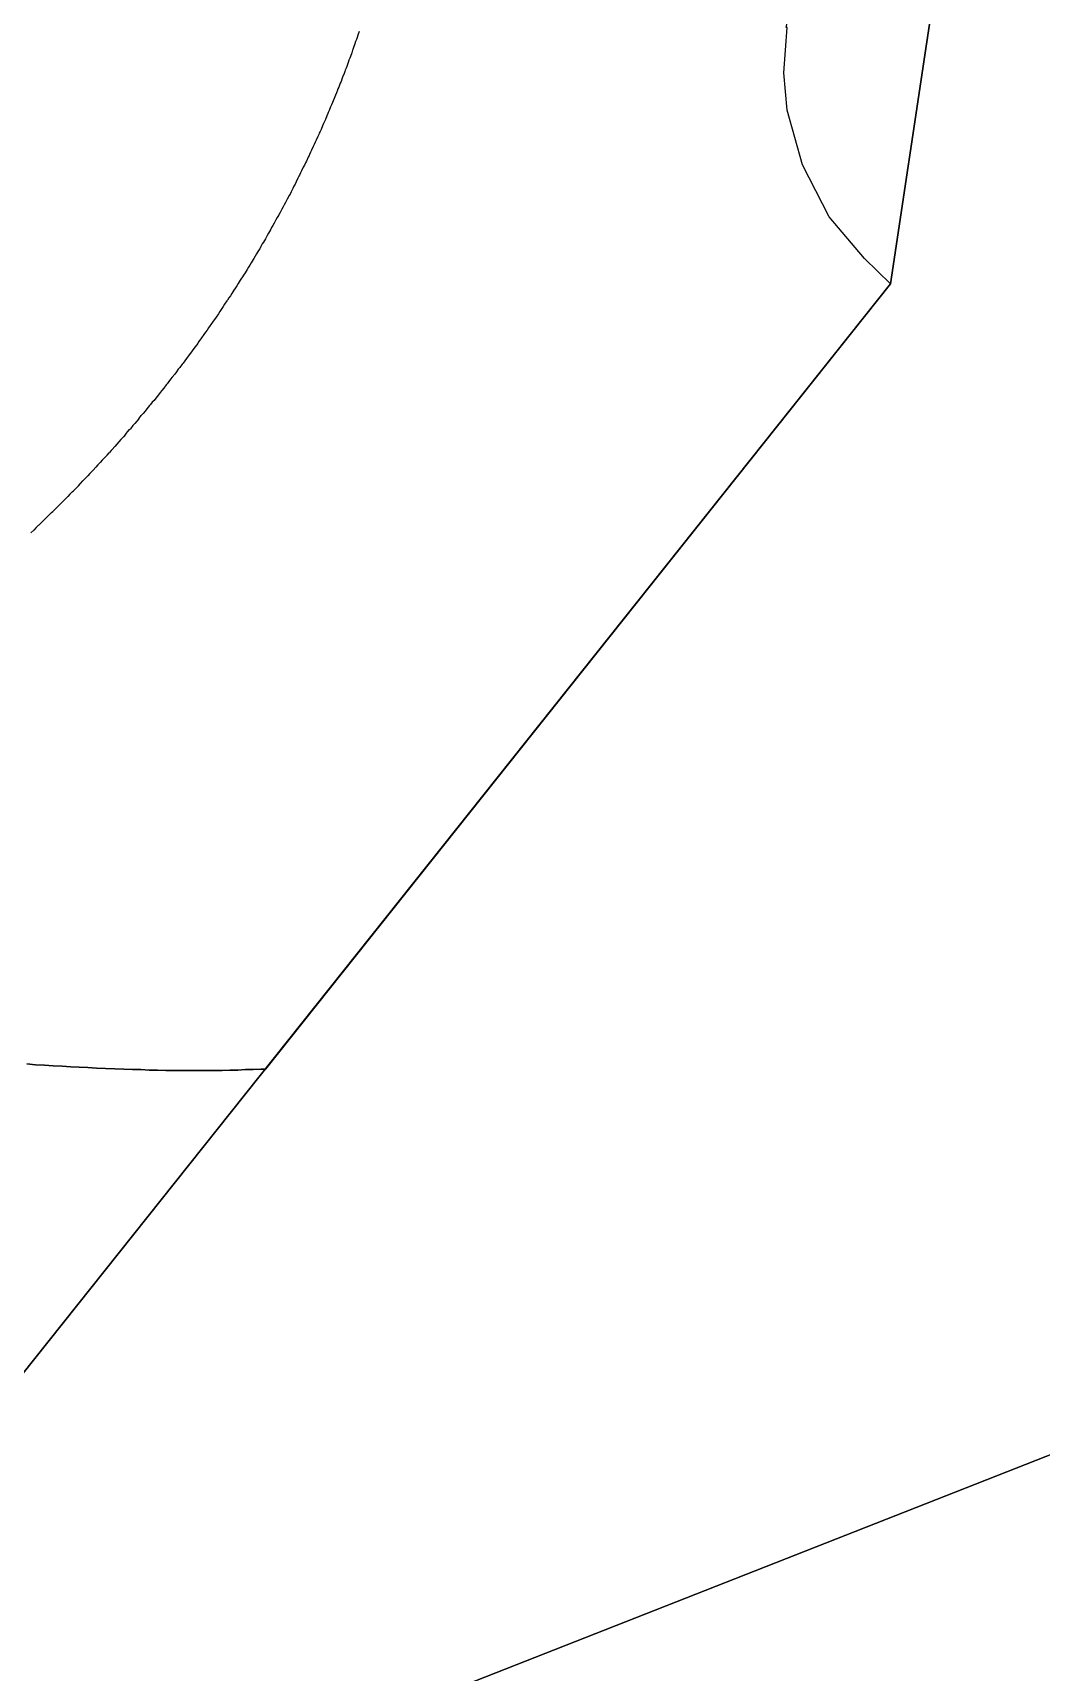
# Model space of a CAD drawing. Header units: metres. Extents: x 708058 to 716328, y 4237327 to 4243479.
# Drawn here: x 711347 to 712417, y 4238287 to 4240027 of the extents above; entities that cross this region are included whole.
import ezdxf

# ---------------------------------------------------------------- set-up
doc = ezdxf.new("R2010")
doc.units = ezdxf.units.M

msp = doc.modelspace()

# ---------------------------------------------------------------- linework, layer by layer
at = {"layer": 'AUX_DME IAT'}
for points in [[(712257, 4239760.1, 48.2), (712229.2, 4239787, 48.2), (712191.9, 4239831.4, 48.2), (712163.5, 4239886.6, 48.2), (712147.4, 4239944.4, 48.2), (712143.9, 4239984.2, 48.2), (712147.1, 4240032.1, 48.2), (712146.2, 4240032.2, 48.2), (712162.7, 4240099.5, 48.2), (712198.2, 4240166.6, 48.2), (712256, 4240227.6, 48.2), (712298.9, 4240257, 48.2), (712334.1, 4240274, 48.2), (712257, 4239760.1, 48.2)], [(710575, 4237648, 129.2), (712257, 4239760.1, 48.2), (710575, 4237648, 129.2)], [(712257, 4239760.1, 0), (712257, 4239760.1, 48.2), (712257, 4239760.1, 48.2), (712257, 4239760.1, 48.2), (712257, 4239760.1, 0)], [(712257, 4239760.1, 129.2), (712257, 4239760.1, 177.4), (712257, 4239760.1, 177.4), (712257, 4239760.1, 177.4), (712257, 4239760.1, 129.2)]]:
    msp.add_polyline3d(points, dxfattribs=at)
at = {"layer": 'AUX_LOC IAT'}
msp.add_polyline3d([(710852.4, 4243271.5, 107.7), (709995.8, 4237561.9, 107.7), (715039.4, 4239545.4, 13.8), (715091.9, 4239895.4, 13.8), (710852.4, 4243271.5, 107.7)], dxfattribs=at)
at = {"layer": 'FINAL_AUX_DME ATE'}
msp.add_polyline3d([(711455.1, 4238135.8, 0), (713771.4, 4239046.7, 0)], dxfattribs=at)
at = {"layer": 'FINAL_AUX_DME IAT'}
msp.add_polyline3d([(712334.1, 4240274, 0), (712257, 4239760.1, 0), (712257, 4239760.1, 0), (712257, 4239760.1, 0), (711593.6, 4238927, 0), (711588.9, 4238927, 0), (711580.8, 4238926.5, 0), (711572.6, 4238926.5, 0), (711564.4, 4238926, 0), (711556.1, 4238926, 0), (711547.8, 4238925.5, 0), (711539.3, 4238925.5, 0), (711530.9, 4238925.5, 0), (711522.4, 4238925.5, 0), (711513.9, 4238925.5, 0), (711505.2, 4238925.5, 0), (711496.6, 4238925.5, 0), (711487.9, 4238925.5, 0), (711479.2, 4238926, 0), (711470.4, 4238926, 0), (711461.5, 4238926.5, 0), (711452.6, 4238926.5, 0), (711443.6, 4238927, 0), (711414.4, 4238928, 0), (711405.4, 4238928.5, 0), (711396.2, 4238929, 0), (711387.1, 4238929.5, 0), (711377.9, 4238930, 0), (711368.6, 4238930.5, 0), (711359.3, 4238931, 0), (711349.9, 4238931.5, 0), (711340.6, 4238932.5, 0)], dxfattribs=at)
at = {"layer": 'FINAL_AUX_LOC IAT'}
for points in [[(711340.6, 4238932.5, 0), (711349.9, 4238931.5, 0), (711359.3, 4238931, 0), (711368.6, 4238930.5, 0), (711377.9, 4238930, 0), (711387.1, 4238929.5, 0), (711396.2, 4238929, 0), (711405.4, 4238928.5, 0), (711414.4, 4238928, 0), (711443.6, 4238927, 0), (711452.6, 4238926.5, 0), (711461.5, 4238926.5, 0), (711470.4, 4238926, 0), (711479.2, 4238926, 0), (711487.9, 4238925.5, 0), (711496.6, 4238925.5, 0), (711505.2, 4238925.5, 0), (711513.9, 4238925.5, 0), (711522.4, 4238925.5, 0), (711530.9, 4238925.5, 0), (711539.3, 4238925.5, 0), (711547.8, 4238925.5, 0), (711556.1, 4238926, 0), (711564.4, 4238926, 0), (711572.6, 4238926.5, 0), (711580.8, 4238926.5, 0), (711588.9, 4238927, 0), (711593.6, 4238927, 0), (712257, 4239760.1, 0), (712257, 4239760.1, 0), (712257, 4239760.1, 0), (712334.1, 4240274, 0)], [(713771.4, 4239046.7, 0), (711455.1, 4238135.8, 0), (710739.3, 4237854.3, 0), (710597.6, 4237798.6, 0), (710460, 4237744.5, 0), (709995.8, 4237561.9, 0), (710083.1, 4238143.7, 0), (710138.4, 4238512.1, 0), (710211.1, 4238997, 0)]]:
    msp.add_polyline3d(points, dxfattribs=at)
at = {"layer": 'INTERSECTIONS'}
for points in [[(711693, 4240028, 81.4), (711691.7, 4240024, 81.5)], [(711687.2, 4240011, 81.5), (711686.5, 4240009, 81.5)], [(711688.6, 4240015, 81.5), (711687.2, 4240011, 81.5)], [(711689.4, 4240017.5, 81.5), (711688.6, 4240015, 81.5)], [(711690.2, 4240019.5, 81.5), (711689.4, 4240017.5, 81.5)], [(711690.9, 4240021.5, 81.5), (711690.2, 4240019.5, 81.5)], [(711691.7, 4240024, 81.5), (711690.9, 4240021.5, 81.5)], [(711681.5, 4239995, 81.6), (711680, 4239991, 81.6)], [(711682.3, 4239997.5, 81.6), (711681.5, 4239995, 81.6)], [(711683.1, 4239999.5, 81.6), (711682.3, 4239997.5, 81.6)], [(711683.9, 4240001.5, 81.6), (711683.1, 4239999.5, 81.6)], [(711685.3, 4240005.5, 81.5), (711683.9, 4240001.5, 81.6)], [(711686.1, 4240008, 81.5), (711685.3, 4240005.5, 81.5)], [(711686.5, 4240009, 81.5), (711686.1, 4240008, 81.5)], [(711673.9, 4239975, 81.7), (711673.1, 4239973, 81.7)], [(711674.8, 4239977.5, 81.7), (711673.9, 4239975, 81.7)], [(711675.6, 4239979.5, 81.6), (711674.8, 4239977.5, 81.7)], [(711677.1, 4239983.5, 81.6), (711675.6, 4239979.5, 81.6)], [(711678, 4239985.5, 81.6), (711677.1, 4239983.5, 81.6)], [(711678.4, 4239987, 81.6), (711678, 4239985.5, 81.6)], [(711679.2, 4239989, 81.6), (711678.4, 4239987, 81.6)], [(711680, 4239991, 81.6), (711679.2, 4239989, 81.6)], [(711668.2, 4239960.5, 81.7), (711666.6, 4239957, 81.8)], [(711669.1, 4239963, 81.7), (711668.2, 4239960.5, 81.7)], [(711669.5, 4239964, 81.7), (711669.1, 4239963, 81.7)], [(711669.8, 4239964.5, 81.7), (711669.5, 4239964, 81.7)], [(711670.6, 4239967, 81.7), (711669.8, 4239964.5, 81.7)], [(711671.5, 4239969, 81.7), (711670.6, 4239967, 81.7)], [(711673.1, 4239973, 81.7), (711671.5, 4239969, 81.7)], [(711659.9, 4239941, 81.8), (711659, 4239938.5, 81.9)], [(711660.4, 4239942, 81.8), (711659.9, 4239941, 81.8)], [(711661.3, 4239944, 81.8), (711660.4, 4239942, 81.8)], [(711662.9, 4239948, 81.8), (711661.3, 4239944, 81.8)], [(711663.9, 4239950, 81.8), (711662.9, 4239948, 81.8)], [(711664.8, 4239952.5, 81.8), (711663.9, 4239950, 81.8)], [(711665.7, 4239954.5, 81.8), (711664.8, 4239952.5, 81.8)], [(711666.6, 4239957, 81.8), (711665.7, 4239954.5, 81.8)], [(711652.8, 4239924, 81.9), (711651.8, 4239922, 82)], [(711654.4, 4239928, 81.9), (711652.8, 4239924, 81.9)], [(711655.4, 4239930.5, 81.9), (711654.4, 4239928, 81.9)], [(711656.4, 4239932.5, 81.9), (711655.4, 4239930.5, 81.9)], [(711657.3, 4239934.5, 81.9), (711656.4, 4239932.5, 81.9)], [(711659, 4239938.5, 81.9), (711657.3, 4239934.5, 81.9)], [(711644.4, 4239906, 82), (711642.7, 4239902, 82.1)], [(711645.5, 4239908, 82), (711644.4, 4239906, 82)], [(711646.5, 4239910.5, 82), (711645.5, 4239908, 82)], [(711647.5, 4239912.5, 82), (711646.5, 4239910.5, 82)], [(711649.2, 4239916.5, 82), (711647.5, 4239912.5, 82)], [(711650.2, 4239918.5, 82), (711649.2, 4239916.5, 82)], [(711650.8, 4239920, 82), (711650.2, 4239918.5, 82)], [(711651.8, 4239922, 82), (711650.8, 4239920, 82)], [(711636.1, 4239888.5, 82.2), (711635, 4239886, 82.2)], [(711637.2, 4239890.5, 82.1), (711636.1, 4239888.5, 82.2)], [(711639, 4239894.5, 82.1), (711637.2, 4239890.5, 82.1)], [(711640.1, 4239896.5, 82.1), (711639, 4239894.5, 82.1)], [(711640.6, 4239897.5, 82.1), (711640.1, 4239896.5, 82.1)], [(711641.6, 4239900, 82.1), (711640.6, 4239897.5, 82.1)], [(711642.7, 4239902, 82.1), (711641.6, 4239900, 82.1)], [(711628.2, 4239872.5, 82.3), (711626.3, 4239868.5, 82.3)], [(711629.3, 4239874.5, 82.3), (711628.2, 4239872.5, 82.3)], [(711629.9, 4239875.5, 82.2), (711629.3, 4239874.5, 82.3)], [(711630.9, 4239878, 82.2), (711629.9, 4239875.5, 82.2)], [(711632.1, 4239880, 82.2), (711630.9, 4239878, 82.2)], [(711633.9, 4239884, 82.2), (711632.1, 4239880, 82.2)], [(711635, 4239886, 82.2), (711633.9, 4239884, 82.2)], [(711618.6, 4239853.5, 82.4), (711618, 4239852.5, 82.4)], [(711619.8, 4239855.5, 82.4), (711618.6, 4239853.5, 82.4)], [(711620.9, 4239858, 82.4), (711619.8, 4239855.5, 82.4)], [(711622.9, 4239861.5, 82.3), (711620.9, 4239858, 82.4)], [(711624, 4239864, 82.3), (711622.9, 4239861.5, 82.3)], [(711625.2, 4239866, 82.3), (711624, 4239864, 82.3)], [(711626.3, 4239868.5, 82.3), (711625.2, 4239866, 82.3)], [(711609.2, 4239836, 82.5), (711608, 4239833.5, 82.6)], [(711611.2, 4239839.5, 82.5), (711609.2, 4239836, 82.5)], [(711612.4, 4239842, 82.5), (711611.2, 4239839.5, 82.5)], [(711613.7, 4239844, 82.5), (711612.4, 4239842, 82.5)], [(711614.9, 4239846.5, 82.5), (711613.7, 4239844, 82.5)], [(711616.8, 4239850, 82.4), (711614.9, 4239846.5, 82.5)], [(711618, 4239852.5, 82.4), (711616.8, 4239850, 82.4)], [(711600.3, 4239820, 82.7), (711599.1, 4239817.5, 82.7)], [(711601.6, 4239822, 82.6), (711600.3, 4239820, 82.7)], [(711602.9, 4239824.5, 82.6), (711601.6, 4239822, 82.6)], [(711604.9, 4239828, 82.6), (711602.9, 4239824.5, 82.6)], [(711606.2, 4239830.5, 82.6), (711604.9, 4239828, 82.6)], [(711606.8, 4239831.5, 82.6), (711606.2, 4239830.5, 82.6)], [(711608, 4239833.5, 82.6), (711606.8, 4239831.5, 82.6)], [(711590.2, 4239802.5, 82.8), (711588.9, 4239800, 82.8)], [(711591.6, 4239804.5, 82.8), (711590.2, 4239802.5, 82.8)], [(711593.8, 4239808, 82.8), (711591.6, 4239804.5, 82.8)], [(711594.3, 4239809.5, 82.8), (711593.8, 4239808, 82.8)], [(711595.6, 4239811.5, 82.7), (711594.3, 4239809.5, 82.8)], [(711596.9, 4239814, 82.7), (711595.6, 4239811.5, 82.7)], [(711599.1, 4239817.5, 82.7), (711596.9, 4239814, 82.7)], [(711580.7, 4239786, 83), (711578.5, 4239782.5, 83)], [(711581.3, 4239787, 82.9), (711580.7, 4239786, 83)], [(711582.7, 4239789.5, 82.9), (711581.3, 4239787, 82.9)], [(711584.1, 4239792, 82.9), (711582.7, 4239789.5, 82.9)], [(711586.2, 4239795.5, 82.9), (711584.1, 4239792, 82.9)], [(711587.6, 4239797.5, 82.9), (711586.2, 4239795.5, 82.9)], [(711588.9, 4239800, 82.8), (711587.6, 4239797.5, 82.9)], [(711569.2, 4239767.5, 83.1), (711567.7, 4239765, 83.1)], [(711570.6, 4239769.5, 83.1), (711569.2, 4239767.5, 83.1)], [(711572.1, 4239772, 83.1), (711570.6, 4239769.5, 83.1)], [(711574.2, 4239775.5, 83), (711572.1, 4239772, 83.1)], [(711575.7, 4239778, 83), (711574.2, 4239775.5, 83)], [(711577.1, 4239780, 83), (711575.7, 4239778, 83)], [(711578.5, 4239782.5, 83), (711577.1, 4239780, 83)], [(711558, 4239750, 83.3), (711556.5, 4239747.5, 83.3)], [(711560.3, 4239753.5, 83.3), (711558, 4239750, 83.3)], [(711561.8, 4239756, 83.2), (711560.3, 4239753.5, 83.3)], [(711563.3, 4239758, 83.2), (711561.8, 4239756, 83.2)], [(711564.8, 4239760.5, 83.2), (711563.3, 4239758, 83.2)], [(711567, 4239764, 83.2), (711564.8, 4239760.5, 83.2)], [(711567.7, 4239765, 83.1), (711567, 4239764, 83.2)], [(711546.9, 4239733, 83.5), (711545.3, 4239731, 83.5)], [(711547.3, 4239734, 83.5), (711546.9, 4239733, 83.5)], [(711548.9, 4239736, 83.4), (711547.3, 4239734, 83.5)], [(711550.4, 4239738.5, 83.4), (711548.9, 4239736, 83.4)], [(711552.8, 4239742, 83.4), (711550.4, 4239738.5, 83.4)], [(711553.4, 4239743, 83.4), (711552.8, 4239742, 83.4)], [(711555, 4239745.5, 83.3), (711553.4, 4239743, 83.4)], [(711556.5, 4239747.5, 83.3), (711555, 4239745.5, 83.3)], [(711535, 4239716, 83.6), (711533.4, 4239713.5, 83.7)], [(711537.4, 4239719.5, 83.6), (711535, 4239716, 83.6)], [(711538.2, 4239720.5, 83.6), (711537.4, 4239719.5, 83.6)], [(711539.8, 4239722.5, 83.6), (711538.2, 4239720.5, 83.6)], [(711541.4, 4239725, 83.6), (711539.8, 4239722.5, 83.6)], [(711543.8, 4239728.5, 83.5), (711541.4, 4239725, 83.6)], [(711545.3, 4239731, 83.5), (711543.8, 4239728.5, 83.5)], [(711521.8, 4239697, 83.9), (711519.3, 4239693.5, 83.9)], [(711522.6, 4239698.5, 83.8), (711521.8, 4239697, 83.9)], [(711524.2, 4239700.5, 83.8), (711522.6, 4239698.5, 83.8)], [(711525.9, 4239703, 83.8), (711524.2, 4239700.5, 83.8)], [(711528.4, 4239706.5, 83.8), (711525.9, 4239703, 83.8)], [(711530.1, 4239709, 83.7), (711528.4, 4239706.5, 83.8)], [(711531.8, 4239711, 83.7), (711530.1, 4239709, 83.7)], [(711533.4, 4239713.5, 83.7), (711531.8, 4239711, 83.7)], [(711509.9, 4239681, 84), (711508.1, 4239678.5, 84.1)], [(711511.6, 4239683.5, 84), (711509.9, 4239681, 84)], [(711514.1, 4239686.5, 84), (711511.6, 4239683.5, 84)], [(711515.9, 4239689, 83.9), (711514.1, 4239686.5, 84)], [(711517.6, 4239691.5, 83.9), (711515.9, 4239689, 83.9)], [(711519.3, 4239693.5, 83.9), (711517.6, 4239691.5, 83.9)], [(711497.5, 4239664.5, 84.2), (711494.9, 4239661, 84.3)], [(711499.3, 4239667, 84.2), (711497.5, 4239664.5, 84.2)], [(711501.1, 4239669.5, 84.2), (711499.3, 4239667, 84.2)], [(711502.9, 4239671.5, 84.2), (711501.1, 4239669.5, 84.2)], [(711505.5, 4239675, 84.1), (711502.9, 4239671.5, 84.2)], [(711506.3, 4239676, 84.1), (711505.5, 4239675, 84.1)], [(711508.1, 4239678.5, 84.1), (711506.3, 4239676, 84.1)], [(711482, 4239645, 84.5), (711480.1, 4239642.5, 84.5)], [(711483.9, 4239647, 84.5), (711482, 4239645, 84.5)], [(711485.8, 4239649.5, 84.4), (711483.9, 4239647, 84.5)], [(711488.4, 4239653, 84.4), (711485.8, 4239649.5, 84.4)], [(711489.3, 4239654, 84.4), (711488.4, 4239653, 84.4)], [(711491.2, 4239656.5, 84.3), (711489.3, 4239654, 84.4)], [(711493.1, 4239659, 84.3), (711491.2, 4239656.5, 84.3)], [(711494.9, 4239661, 84.3), (711493.1, 4239659, 84.3)], [(711468, 4239627.5, 84.7), (711466, 4239625, 84.7)], [(711470.7, 4239631, 84.7), (711468, 4239627.5, 84.7)], [(711471.6, 4239632, 84.7), (711470.7, 4239631, 84.7)], [(711473.6, 4239634.5, 84.6), (711471.6, 4239632, 84.7)], [(711475.5, 4239636.5, 84.6), (711473.6, 4239634.5, 84.6)], [(711477.4, 4239639, 84.6), (711475.5, 4239636.5, 84.6)], [(711480.1, 4239642.5, 84.5), (711477.4, 4239639, 84.6)], [(711453.1, 4239610, 85), (711450.4, 4239606.5, 85)], [(711455.2, 4239612, 84.9), (711453.1, 4239610, 85)], [(711457.2, 4239614.5, 84.9), (711455.2, 4239612, 84.9)], [(711459.2, 4239617, 84.9), (711457.2, 4239614.5, 84.9)], [(711459.2, 4239617, 84.9), (711462, 4239620.5, 84.8)], [(711464, 4239622.5, 84.8), (711462, 4239620.5, 84.8)], [(711466, 4239625, 84.7), (711464, 4239622.5, 84.8)], [(711438.2, 4239592.5, 85.2), (711436, 4239590, 85.2)], [(711440.3, 4239595, 85.2), (711438.2, 4239592.5, 85.2)], [(711440.3, 4239595, 85.2), (711443.1, 4239598, 85.1)], [(711445.2, 4239600.5, 85.1), (711443.1, 4239598, 85.1)], [(711445.2, 4239600.5, 85.1), (711447.3, 4239603, 85)], [(711447.3, 4239603, 85), (711449.4, 4239605.5, 85)], [(711449.4, 4239605.5, 85), (711450.4, 4239606.5, 85)], [(711423.4, 4239576, 85.4), (711420.5, 4239573, 85.5)], [(711425.6, 4239578.5, 85.4), (711423.4, 4239576, 85.4)], [(711425.6, 4239578.5, 85.4), (711427.8, 4239581, 85.4)], [(711430, 4239583.5, 85.3), (711427.8, 4239581, 85.4)], [(711431, 4239584.5, 85.3), (711430, 4239583.5, 85.3)], [(711431, 4239584.5, 85.3), (711433.9, 4239587.5, 85.3)], [(711436, 4239590, 85.2), (711433.9, 4239587.5, 85.3)], [(711407.5, 4239559, 85.7), (711405.2, 4239556.5, 85.7)], [(711409.8, 4239561.5, 85.7), (711407.5, 4239559, 85.7)], [(711409.8, 4239561.5, 85.7), (711410.9, 4239562.5, 85.6)], [(711410.9, 4239562.5, 85.6), (711413.8, 4239565.5, 85.6)], [(711416, 4239568, 85.6), (711413.8, 4239565.5, 85.6)], [(711416, 4239568, 85.6), (711418.3, 4239570.5, 85.5)], [(711420.5, 4239573, 85.5), (711418.3, 4239570.5, 85.5)], [(711388.8, 4239539.5, 86), (711389.9, 4239540.5, 86)], [(711392.8, 4239543.5, 85.9), (711389.9, 4239540.5, 86)], [(711395.2, 4239546, 85.9), (711392.8, 4239543.5, 85.9)], [(711395.2, 4239546, 85.9), (711397.6, 4239548.5, 85.9)], [(711397.6, 4239548.5, 85.9), (711399.9, 4239551, 85.8)], [(711399.9, 4239551, 85.8), (711402.8, 4239554, 85.8)], [(711405.2, 4239556.5, 85.7), (711402.8, 4239554, 85.8)], [(711373.5, 4239524, 86.3), (711371, 4239521.5, 86.3)], [(711376, 4239526.5, 86.2), (711373.5, 4239524, 86.3)], [(711378.4, 4239529, 86.2), (711376, 4239526.5, 86.2)], [(711378.4, 4239529, 86.2), (711380.9, 4239531.5, 86.1)], [(711383.9, 4239534.5, 86.1), (711380.9, 4239531.5, 86.1)], [(711386.3, 4239537, 86.1), (711383.9, 4239534.5, 86.1)], [(711386.3, 4239537, 86.1), (711388.8, 4239539.5, 86)], [(711356.1, 4239507, 86.6), (711353.5, 4239504.5, 86.6)], [(711356.1, 4239507, 86.6), (711358.7, 4239509.5, 86.5)], [(711361.8, 4239512.5, 86.5), (711358.7, 4239509.5, 86.5)], [(711364.2, 4239515, 86.4), (711361.8, 4239512.5, 86.5)], [(711364.2, 4239515, 86.4), (711366.8, 4239517.5, 86.4)], [(711366.8, 4239517.5, 86.4), (711368, 4239518.5, 86.4)], [(711368, 4239518.5, 86.4), (711371, 4239521.5, 86.3)], [(711344.7, 4239496, 86.8), (711347.8, 4239499, 86.7)], [(711350.4, 4239501.5, 86.7), (711347.8, 4239499, 86.7)], [(711350.4, 4239501.5, 86.7), (711353, 4239504, 86.6)], [(711353, 4239504, 86.6), (711353.5, 4239504.5, 86.6)], [(711340.6, 4238932.5, 85.2), (711349.9, 4238931.5, 85)], [(711359.3, 4238931, 84.8), (711349.9, 4238931.5, 85)], [(711368.6, 4238930.5, 84.6), (711359.3, 4238931, 84.8)], [(711368.6, 4238930.5, 84.6), (711377.9, 4238930, 84.4)], [(711377.9, 4238930, 84.4), (711387.1, 4238929.5, 84.2)], [(711387.1, 4238929.5, 84.2), (711396.2, 4238929, 84.1)], [(711405.4, 4238928.5, 83.9), (711396.2, 4238929, 84.1)], [(711414.4, 4238928, 83.7), (711405.4, 4238928.5, 83.9)], [(711443.6, 4238927, 83.1), (711414.4, 4238928, 83.7)], [(711443.6, 4238927, 83.1), (711452.6, 4238926.5, 82.9)], [(711452.6, 4238926.5, 82.9), (711461.5, 4238926.5, 82.8)], [(711470.4, 4238926, 82.6), (711461.5, 4238926.5, 82.8)], [(711470.4, 4238926, 82.6), (711479.2, 4238926, 82.4)], [(711479.2, 4238926, 82.4), (711487.9, 4238925.5, 82.2)], [(711496.6, 4238925.5, 82.1), (711487.9, 4238925.5, 82.2)], [(711505.2, 4238925.5, 81.9), (711496.6, 4238925.5, 82.1)], [(711513.9, 4238925.5, 81.7), (711505.2, 4238925.5, 81.9)], [(711522.4, 4238925.5, 81.6), (711513.9, 4238925.5, 81.7)], [(711530.9, 4238925.5, 81.4), (711522.4, 4238925.5, 81.6)], [(711539.3, 4238925.5, 81.2), (711530.9, 4238925.5, 81.4)], [(711547.8, 4238925.5, 81.1), (711539.3, 4238925.5, 81.2)], [(711556.1, 4238926, 80.9), (711547.8, 4238925.5, 81.1)], [(711564.4, 4238926, 80.7), (711556.1, 4238926, 80.9)], [(711572.6, 4238926.5, 80.6), (711564.4, 4238926, 80.7)], [(711580.8, 4238926.5, 80.4), (711572.6, 4238926.5, 80.6)], [(711580.8, 4238926.5, 80.4), (711588.9, 4238927, 80.2)], [(711593.6, 4238927, 80.1), (711588.9, 4238927, 80.2)]]:
    msp.add_polyline3d(points, dxfattribs=at)

doc.saveas('drawing.dxf')
